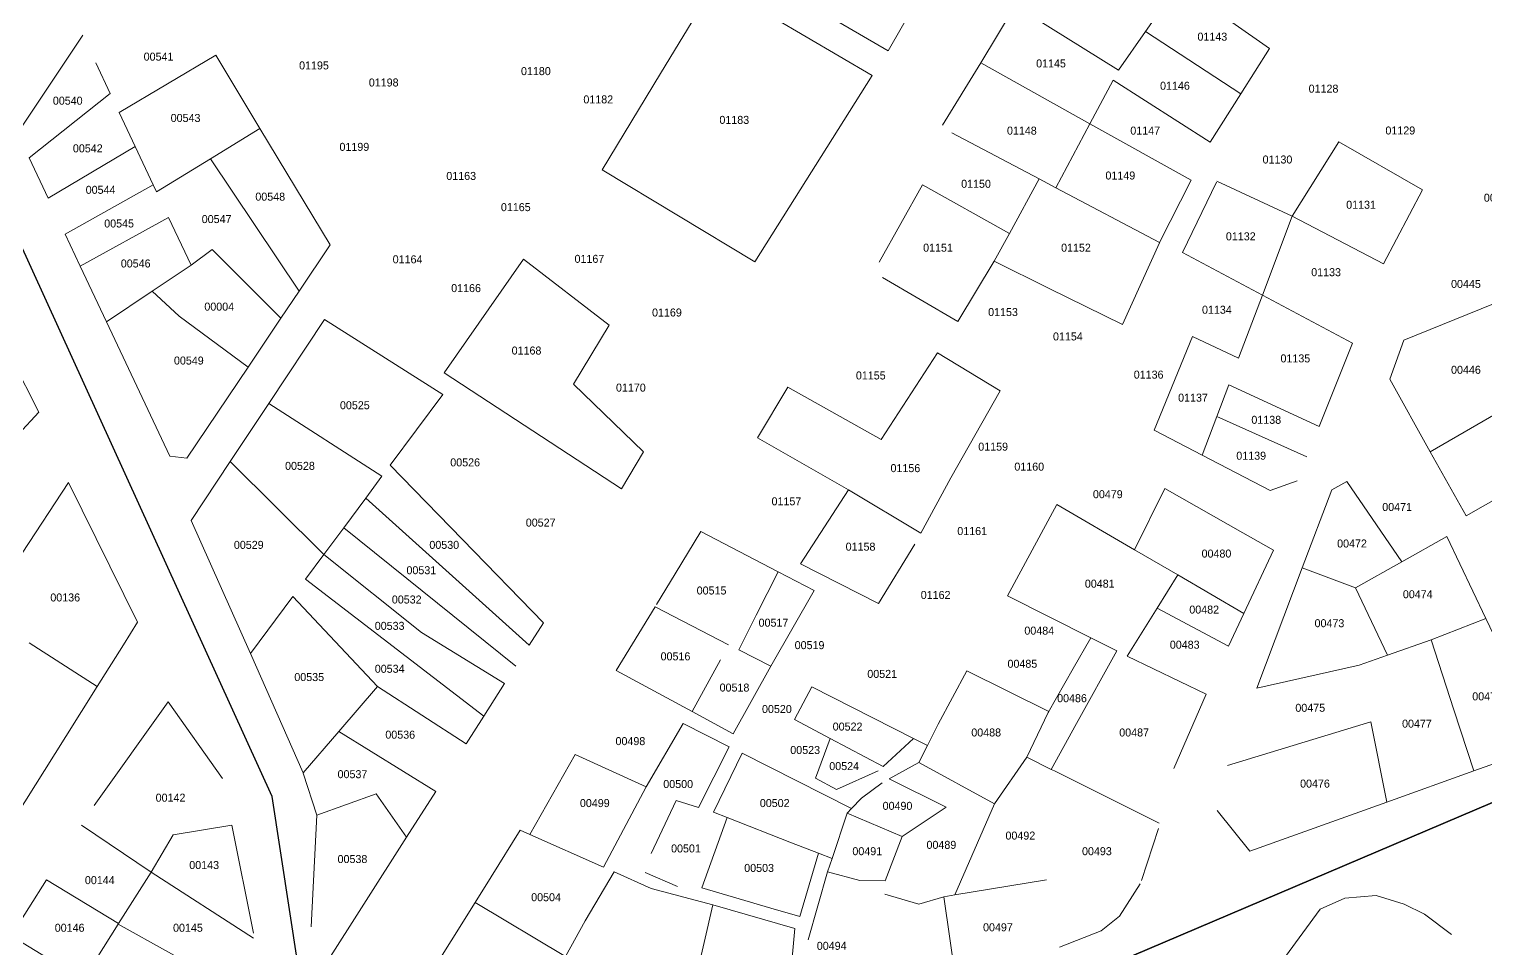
# Model space of a CAD drawing. Header units: metres. Extents: x 245232 to 248406, y 1633796 to 1637634.
# Drawn here: x 245958.2 to 246231.2, y 1634875.1 to 1635047.5 of the extents above; entities that cross this region are included whole.
import ezdxf
from ezdxf.enums import TextEntityAlignment as Align

# ---------------------------------------------------------------- set-up
doc = ezdxf.new("R2010")
doc.units = ezdxf.units.M
doc.header["$MEASUREMENT"] = 0
doc.layers.add('historique_numero_parcelle', color=7, linetype='Continuous')
doc.layers.add('limites_sections', color=7, linetype='Continuous')
doc.layers.add('LIMITES_PARCELLES', color=7, linetype='Continuous', lineweight=0, true_color=0xffffff)
doc.styles.add('Style-FANCY', font='FANCY.shx')

msp = doc.modelspace()

# ---------------------------------------------------------------- linework, layer by layer
at = {"layer": 'limites_parcelles'}
for p, q in [((246129.245, 1635061.132), (246119.19, 1635043.485)), ((246076.526, 1635039.201), (246086.776, 1635056.123)), ((246086.776, 1635056.123), (246116.227, 1635038.828)), ((246173.623, 1635055.868), (246190.678, 1635043.866)), ((246119.19, 1635043.485), (246105.33, 1635051.506)), ((246136.546, 1635041.238), (246143.034, 1635051.897)), ((246143.034, 1635051.897), (246162.376, 1635039.847)), ((246171.581, 1635052.96), (246167.436, 1635047.055)), ((245955.995, 1635028.033), (245968.247, 1635046.411)), ((246162.376, 1635039.847), (246167.436, 1635047.055)), ((246185.328, 1635035.422), (246167.436, 1635047.055)), ((245975.062, 1635031.912), (245993.167, 1635042.625)), ((245993.167, 1635042.625), (246001.443, 1635028.916)), ((246190.678, 1635043.866), (246185.328, 1635035.422)), ((245973.386, 1635035.478), (245970.693, 1635041.209)), ((246129.416, 1635029.525), (246136.546, 1635041.238)), ((246157.018, 1635029.795), (246136.546, 1635041.238)), ((246065.591, 1635021.148), (246076.526, 1635039.201)), ((246116.227, 1635038.828), (246094.214, 1635003.903)), ((246161.377, 1635037.973), (246157.018, 1635029.795)), ((246179.581, 1635026.35), (246161.377, 1635037.973)), ((245958.195, 1635023.372), (245973.386, 1635035.478)), ((246185.328, 1635035.422), (246179.581, 1635026.35)), ((245978.054, 1635025.546), (245975.062, 1635031.912)), ((246001.443, 1635028.916), (245992.178, 1635023.233)), ((246001.443, 1635028.916), (246008.142, 1635017.82)), ((246150.618, 1635017.788), (246157.018, 1635029.795)), ((246157.018, 1635029.795), (246175.975, 1635019.2)), ((246147.488, 1635019.444), (246131.12, 1635028.103)), ((246194.92, 1635012.463), (246203.674, 1635026.397)), ((246203.674, 1635026.397), (246219.384, 1635017.42)), ((245961.764, 1635015.812), (245958.195, 1635023.372)), ((245978.054, 1635025.546), (245961.764, 1635015.812)), ((245981.45, 1635018.323), (245978.054, 1635025.546)), ((245992.178, 1635023.233), (245982.059, 1635017.027)), ((245992.178, 1635023.233), (246008.805, 1634998.414)), ((246094.214, 1635003.903), (246065.591, 1635021.148)), ((245964.934, 1635009.095), (245981.45, 1635018.323)), ((245982.059, 1635017.027), (245981.45, 1635018.323)), ((246008.142, 1635017.82), (246014.627, 1635007.078)), ((246117.509, 1635003.807), (246125.631, 1635018.306)), ((246125.631, 1635018.306), (246141.93, 1635009.216)), ((246141.93, 1635009.216), (246147.488, 1635019.444)), ((246150.618, 1635017.788), (246147.488, 1635019.444)), ((246170.073, 1635007.496), (246150.618, 1635017.788)), ((246175.975, 1635019.2), (246170.073, 1635007.496)), ((246174.382, 1635005.678), (246180.745, 1635018.836)), ((246180.832, 1635018.994), (246194.92, 1635012.463)), ((246219.384, 1635017.42), (246212.063, 1635003.527)), ((246194.92, 1635012.463), (246189.356, 1634997.67)), ((246212.063, 1635003.527), (246194.92, 1635012.463)), ((245967.773, 1635003.081), (245984.327, 1635012.2)), ((245984.327, 1635012.2), (245988.531, 1635003.255)), ((245967.773, 1635003.081), (245964.934, 1635009.095)), ((246014.627, 1635007.078), (246008.805, 1634998.414)), ((246139.093, 1635003.996), (246141.93, 1635009.216)), ((246170.084, 1635007.49), (246163.115, 1634992.141)), ((246170.073, 1635007.496), (246170.084, 1635007.49)), ((245992.524, 1635006.22), (245988.531, 1635003.255)), ((246005.374, 1634993.308), (245992.524, 1635006.22)), ((246036.001, 1634983.068), (246050.869, 1635004.387)), ((246050.869, 1635004.387), (246066.917, 1634992.012)), ((246189.356, 1634997.67), (246174.382, 1635005.678)), ((245972.692, 1634992.66), (245967.773, 1635003.081)), ((245988.531, 1635003.255), (245981.242, 1634998.379)), ((246139.093, 1635003.996), (246132.28, 1634992.723)), ((246149.363, 1634998.928), (246139.093, 1635003.996)), ((246132.28, 1634992.723), (246118.144, 1635000.95)), ((246163.115, 1634992.141), (246149.363, 1634998.928)), ((245972.692, 1634992.66), (245981.242, 1634998.379)), ((245981.242, 1634998.379), (245986.282, 1634993.73)), ((246008.805, 1634998.414), (246005.374, 1634993.308)), ((246184.895, 1634985.812), (246189.356, 1634997.67)), ((246189.356, 1634997.67), (246206.225, 1634988.649)), ((246215.882, 1634989.202), (246232.646, 1634995.999)), ((245986.282, 1634993.73), (245999.236, 1634984.174)), ((246005.374, 1634993.308), (245999.236, 1634984.174)), ((245984.57, 1634967.496), (245972.692, 1634992.66)), ((246003.136, 1634977.37), (246013.569, 1634993.108)), ((246013.569, 1634993.108), (246035.72, 1634979.05)), ((246066.917, 1634992.012), (246060.246, 1634980.945)), ((246169.064, 1634972.335), (246176.258, 1634989.876)), ((246176.258, 1634989.876), (246184.895, 1634985.812)), ((246206.225, 1634988.649), (246199.961, 1634973.028)), ((246213.236, 1634981.9), (246215.882, 1634989.202)), ((245955.081, 1634985.443), (245959.978, 1634975.721)), ((246117.881, 1634970.559), (246128.461, 1634986.853)), ((246128.461, 1634986.853), (246140.175, 1634979.726)), ((245999.236, 1634984.174), (245987.745, 1634967.073)), ((246069.237, 1634961.358), (246036.001, 1634983.068)), ((246060.246, 1634980.945), (246073.321, 1634968.285)), ((246094.704, 1634970.879), (246100.392, 1634980.416)), ((246100.392, 1634980.416), (246117.881, 1634970.559)), ((246140.175, 1634979.726), (246130.972, 1634963.396)), ((246183.031, 1634980.856), (246180.793, 1634974.904)), ((246199.961, 1634973.028), (246183.031, 1634980.856)), ((246220.816, 1634968.295), (246213.236, 1634981.9)), ((245995.89, 1634966.441), (246003.136, 1634977.37)), ((246024.313, 1634963.691), (246003.136, 1634977.37)), ((246035.72, 1634979.05), (246025.842, 1634965.75)), ((246240.184, 1634979.514), (246220.816, 1634968.295)), ((245959.978, 1634975.721), (245947.009, 1634961.677)), ((246180.793, 1634974.904), (246178.068, 1634967.66)), ((246180.793, 1634974.904), (246197.692, 1634967.37)), ((246178.068, 1634967.66), (246169.064, 1634972.335)), ((246111.757, 1634961.128), (246094.704, 1634970.879)), ((245987.745, 1634967.073), (245984.57, 1634967.496)), ((245988.592, 1634955.431), (245995.89, 1634966.441)), ((246013.424, 1634949.03), (245995.89, 1634966.441)), ((246073.321, 1634968.285), (246069.237, 1634961.358)), ((246190.799, 1634961.05), (246178.068, 1634967.66)), ((246227.526, 1634956.25), (246220.816, 1634968.295)), ((246245.969, 1634966.865), (246227.526, 1634956.25)), ((246021.29, 1634959.622), (246024.313, 1634963.691)), ((246025.842, 1634965.75), (246039.388, 1634951.841)), ((246130.972, 1634963.396), (246125.313, 1634953.02)), ((245956.856, 1634949.296), (245965.545, 1634962.533)), ((245965.545, 1634962.533), (245978.509, 1634936.339)), ((246102.786, 1634947.311), (246111.757, 1634961.128)), ((246125.313, 1634953.02), (246111.757, 1634961.128)), ((246165.387, 1634949.932), (246171.07, 1634961.415)), ((246171.07, 1634961.415), (246185.667, 1634953.113)), ((246195.879, 1634962.85), (246190.799, 1634961.05)), ((246196.807, 1634946.515), (246202.335, 1634961.156)), ((246202.335, 1634961.156), (246205.193, 1634962.739)), ((246205.193, 1634962.739), (246215.46, 1634947.675)), ((246021.29, 1634959.622), (246017.151, 1634954.048)), ((246051.91, 1634932.025), (246021.29, 1634959.622)), ((246141.557, 1634941.266), (246150.826, 1634958.415)), ((246150.826, 1634958.415), (246165.387, 1634949.932)), ((245999.653, 1634930.488), (245988.592, 1634955.431)), ((246017.151, 1634954.048), (246013.424, 1634949.03)), ((246017.151, 1634954.048), (246049.386, 1634928.07)), ((246079.294, 1634945.413), (246084.119, 1634953.325)), ((246084.119, 1634953.325), (246098.571, 1634945.807)), ((246185.667, 1634953.113), (246191.434, 1634949.832)), ((246215.46, 1634947.675), (246223.9, 1634952.413)), ((246223.9, 1634952.413), (246231.23, 1634937.049)), ((246039.388, 1634951.841), (246054.592, 1634936.229)), ((246124.197, 1634950.974), (246117.371, 1634939.87)), ((246173.5, 1634945.206), (246165.387, 1634949.932)), ((246191.434, 1634949.832), (246185.884, 1634937.992)), ((246013.424, 1634949.03), (246010.01, 1634944.434)), ((246013.424, 1634949.03), (246031.711, 1634934.411)), ((246117.371, 1634939.87), (246102.786, 1634947.311)), ((246206.773, 1634942.798), (246215.46, 1634947.675)), ((246010.01, 1634944.434), (246043.404, 1634918.697)), ((246075.781, 1634939.651), (246079.294, 1634945.413)), ((246098.571, 1634945.807), (246094.486, 1634937.676)), ((246098.571, 1634945.807), (246105.32, 1634942.296)), ((246169.625, 1634938.991), (246173.5, 1634945.206)), ((246179.674, 1634941.609), (246173.5, 1634945.206)), ((246188.287, 1634923.945), (246196.807, 1634946.515)), ((246196.807, 1634946.515), (246206.773, 1634942.798)), ((246105.32, 1634942.296), (246097.184, 1634928.11)), ((246185.884, 1634937.992), (246179.674, 1634941.609)), ((246212.809, 1634930.175), (246206.773, 1634942.798)), ((245999.653, 1634930.488), (246007.591, 1634941.177)), ((246007.591, 1634941.177), (246023.456, 1634924.251)), ((246068.244, 1634927.29), (246075.522, 1634939.226)), ((246075.522, 1634939.226), (246089.298, 1634932.096)), ((246157.181, 1634933.424), (246141.557, 1634941.266)), ((246169.625, 1634938.991), (246164.017, 1634929.992)), ((246183.011, 1634931.862), (246169.625, 1634938.991)), ((245978.509, 1634936.339), (245975.863, 1634932.119)), ((246054.592, 1634936.229), (246051.91, 1634932.025)), ((246094.486, 1634937.676), (246091.203, 1634931.143)), ((246185.884, 1634937.992), (246183.011, 1634931.862)), ((246220.955, 1634933.061), (246231.23, 1634937.049)), ((246231.23, 1634937.049), (246237.408, 1634924.1)), ((246031.711, 1634934.411), (246047.318, 1634924.83)), ((246153.886, 1634927.635), (246157.181, 1634933.424)), ((246157.181, 1634933.424), (246162.071, 1634930.969)), ((245958.186, 1634932.454), (245970.941, 1634924.268)), ((245975.863, 1634932.119), (245970.941, 1634924.268)), ((246009.573, 1634908.116), (245999.653, 1634930.488)), ((246091.203, 1634931.143), (246097.184, 1634928.11)), ((246162.071, 1634930.969), (246154.518, 1634917.324)), ((246212.809, 1634930.175), (246220.955, 1634933.061)), ((246225.249, 1634919.881), (246220.955, 1634933.061)), ((246082.451, 1634919.603), (246087.752, 1634929.274)), ((246097.184, 1634928.11), (246090.15, 1634915.438)), ((246164.017, 1634929.992), (246178.78, 1634922.846)), ((246207.514, 1634928.299), (246188.287, 1634923.945)), ((246212.809, 1634930.175), (246207.514, 1634928.299)), ((246082.451, 1634919.603), (246068.244, 1634927.29)), ((246128.569, 1634917.235), (246133.975, 1634927.238)), ((246133.975, 1634927.238), (246149.306, 1634919.62)), ((246149.213, 1634919.427), (246153.886, 1634927.635)), ((245970.941, 1634924.268), (245965.089, 1634914.935)), ((246023.456, 1634924.251), (246016.237, 1634915.86)), ((246040.125, 1634913.557), (246023.456, 1634924.251)), ((246047.318, 1634924.83), (246043.404, 1634918.697)), ((246101.619, 1634918.07), (246104.91, 1634924.192)), ((246104.91, 1634924.192), (246123.925, 1634914.549)), ((246178.78, 1634922.846), (246172.766, 1634908.919)), ((245970.351, 1634901.988), (245984.229, 1634921.397)), ((245984.229, 1634921.397), (245994.429, 1634907.015)), ((246090.15, 1634915.438), (246082.451, 1634919.603)), ((246149.306, 1634919.62), (246149.213, 1634919.427)), ((246228.971, 1634908.456), (246225.249, 1634919.881)), ((246043.404, 1634918.697), (246040.125, 1634913.557)), ((246073.855, 1634905.485), (246080.804, 1634917.342)), ((246080.804, 1634917.342), (246089.408, 1634912.995)), ((246108.359, 1634914.505), (246101.619, 1634918.07)), ((246126.558, 1634913.214), (246128.569, 1634917.235)), ((246145.178, 1634911.048), (246149.213, 1634919.427)), ((246154.518, 1634917.324), (246149.773, 1634908.75)), ((246182.821, 1634909.469), (246209.654, 1634917.636)), ((246209.654, 1634917.636), (246212.669, 1634902.619)), ((245965.089, 1634914.935), (245955.377, 1634899.445)), ((246016.237, 1634915.86), (246009.573, 1634908.116)), ((246016.237, 1634915.86), (246034.402, 1634904.589)), ((246105.553, 1634907.104), (246108.359, 1634914.505)), ((246118.242, 1634909.278), (246108.359, 1634914.505)), ((246123.925, 1634914.549), (246118.242, 1634909.278)), ((246123.925, 1634914.549), (246126.558, 1634913.214)), ((246052.025, 1634896.552), (246060.533, 1634911.542)), ((246060.533, 1634911.542), (246073.855, 1634905.485)), ((246089.408, 1634912.995), (246083.648, 1634901.604)), ((246086.441, 1634900.716), (246091.827, 1634911.773)), ((246091.827, 1634911.773), (246112.354, 1634901.403)), ((246124.971, 1634910.039), (246126.558, 1634913.214)), ((246242.552, 1634913.32), (246228.971, 1634908.456)), ((246119.41, 1634906.959), (246124.971, 1634910.039)), ((246139.146, 1634902.264), (246124.971, 1634910.039)), ((246145.178, 1634911.048), (246139.146, 1634902.264)), ((246149.773, 1634908.75), (246145.178, 1634911.048)), ((246150.362, 1634908.456), (246149.773, 1634908.75)), ((246009.573, 1634908.116), (246009.527, 1634908.062)), ((246009.527, 1634908.062), (246012.087, 1634900.186)), ((246109.519, 1634904.959), (246105.553, 1634907.104)), ((246117.351, 1634908.451), (246109.519, 1634904.959)), ((246114.176, 1634903.371), (246118.091, 1634906.229)), ((246130.071, 1634901.653), (246119.41, 1634906.959)), ((246169.977, 1634898.672), (246150.362, 1634908.456)), ((246228.971, 1634908.456), (246212.669, 1634902.619)), ((246012.087, 1634900.186), (246023.245, 1634904.142)), ((246023.245, 1634904.142), (246028.938, 1634896.027)), ((246034.402, 1634904.589), (246028.938, 1634896.027)), ((246073.855, 1634905.485), (246065.856, 1634890.411)), ((246112.354, 1634901.403), (246114.176, 1634903.371)), ((246079.456, 1634902.938), (246074.805, 1634892.999)), ((246083.648, 1634901.604), (246079.456, 1634902.938)), ((246089.001, 1634899.718), (246086.441, 1634900.716)), ((246108.696, 1634892.038), (246111.53, 1634900.514)), ((246111.53, 1634900.514), (246112.354, 1634901.403)), ((246121.816, 1634896.149), (246111.53, 1634900.514)), ((246121.816, 1634896.149), (246130.071, 1634901.653)), ((246139.146, 1634902.264), (246131.719, 1634885.199)), ((246186.989, 1634893.423), (246180.851, 1634901.043)), ((246212.669, 1634902.619), (246186.989, 1634893.423)), ((245981.043, 1634889.477), (245967.986, 1634898.268)), ((245985.171, 1634896.462), (245996.184, 1634898.28)), ((245996.184, 1634898.28), (246000.249, 1634878.043)), ((246011.029, 1634879.231), (246012.087, 1634900.186)), ((246084.281, 1634886.557), (246089.001, 1634899.718)), ((246101.111, 1634894.995), (246089.001, 1634899.718)), ((246169.844, 1634897.656), (246166.665, 1634887.92)), ((245981.043, 1634889.477), (245985.171, 1634896.462)), ((246028.938, 1634896.027), (246013.357, 1634871.611)), ((246044.784, 1634888.593), (246050.252, 1634897.339)), ((246050.252, 1634897.339), (246052.025, 1634896.552)), ((246065.856, 1634890.411), (246052.025, 1634896.552)), ((246106.143, 1634893.033), (246101.111, 1634894.995)), ((246118.667, 1634887.857), (246121.816, 1634896.149)), ((246106.143, 1634893.033), (246102.64, 1634881.146)), ((246108.696, 1634892.038), (246106.143, 1634893.033)), ((245974.968, 1634879.832), (245981.043, 1634889.477)), ((246000.274, 1634877.078), (245981.043, 1634889.477)), ((246067.835, 1634889.532), (246062.433, 1634880.36)), ((246074.81, 1634886.437), (246067.835, 1634889.532)), ((246104.227, 1634876.807), (246107.862, 1634889.543)), ((246107.862, 1634889.543), (246108.696, 1634892.038)), ((246107.862, 1634889.543), (246113.904, 1634887.937)), ((245954.819, 1634877.565), (245961.462, 1634888.009)), ((245961.462, 1634888.009), (245974.968, 1634879.832)), ((246041.773, 1634883.776), (246044.784, 1634888.593)), ((246079.733, 1634886.79), (246073.641, 1634889.401)), ((246113.904, 1634887.937), (246118.667, 1634887.857)), ((246131.719, 1634885.199), (246148.9, 1634888.036)), ((246166.457, 1634887.284), (246162.541, 1634881.252)), ((246086.341, 1634883.369), (246074.81, 1634886.437)), ((246097.188, 1634882.753), (246084.281, 1634886.557)), ((246118.587, 1634885.317), (246124.971, 1634883.474)), ((246124.971, 1634883.474), (246129.615, 1634884.852)), ((246129.615, 1634884.852), (246131.719, 1634885.199)), ((246132.379, 1634865.8), (246129.615, 1634884.852)), ((246200.208, 1634882.548), (246204.812, 1634884.612)), ((246204.812, 1634884.612), (246210.685, 1634885.088)), ((246210.685, 1634885.088), (246215.924, 1634883.501)), ((246037.285, 1634876.598), (246041.773, 1634883.776)), ((246058.746, 1634873.646), (246041.773, 1634883.776)), ((246082.002, 1634864.53), (246086.341, 1634883.369)), ((246086.341, 1634883.369), (246101.687, 1634878.924)), ((246102.64, 1634881.146), (246097.188, 1634882.753)), ((246162.541, 1634881.252), (246159.155, 1634878.5)), ((246182.531, 1634858.496), (246200.208, 1634882.548)), ((246215.924, 1634883.501), (246219.734, 1634881.596)), ((246219.734, 1634881.596), (246224.814, 1634877.786)), ((245968.343, 1634869.316), (245974.907, 1634879.736)), ((245974.907, 1634879.736), (246000.567, 1634865.469)), ((246062.433, 1634880.36), (246058.746, 1634873.646)), ((246101.687, 1634878.924), (246100.67, 1634867.457)), ((245954.819, 1634877.565), (245968.343, 1634869.316)), ((246031.887, 1634867.964), (246037.285, 1634876.598)), ((246159.155, 1634878.5), (246151.323, 1634875.431))]:
    msp.add_line(p, q, dxfattribs=at)
at = {"layer": 'limites_sections', "flags": 128}
for points in [[(246011.802, 1634851.075), (246003.757, 1634903.681), (245876.166, 1635183.709), (245912.36, 1635240.445), (245993.803, 1635359.213), (246015.039, 1635394.607), (246192.559, 1635664.461), (246208.147, 1635671.811), (246232.762, 1635710.906)], [(246991.766, 1634872.64), (246784.729, 1634903.067), (246643.177, 1634926.218), (246475.166, 1634954), (246278.712, 1634922.249), (246090.858, 1634842.213)], [(246090.858, 1634842.213), (246278.712, 1634922.249), (246475.166, 1634954), (246643.177, 1634926.218), (246784.729, 1634903.067), (246991.766, 1634872.64)]]:
    msp.add_lwpolyline(points, dxfattribs=at)

# ---------------------------------------------------------------- texts
at = {"layer": 'historique_numero_parcelle', "style": 'Style-FANCY'}
for s, p in [('01143', (246179.964, 1635046.116)), ('00541', (245982.447, 1635042.369)), ('01195', (246011.58, 1635040.725)), ('01180', (246053.171, 1635039.656)), ('01145', (246149.73, 1635041.099)), ('01198', (246024.648, 1635037.524)), ('01146', (246172.957, 1635036.912)), ('01128', (246200.808, 1635036.367)), ('00540', (245965.424, 1635034.113)), ('01182', (246064.868, 1635034.352)), ('00543', (245987.512, 1635030.873)), ('01183', (246090.363, 1635030.511)), ('01148', (246144.263, 1635028.499)), ('01147', (246167.383, 1635028.499)), ('01129', (246215.201, 1635028.525)), ('01199', (246019.147, 1635025.456)), ('00542', (245969.183, 1635025.177)), ('01130', (246192.173, 1635023.084)), ('01163', (246039.174, 1635020.005)), ('01149', (246162.722, 1635020.085)), ('00544', (245971.582, 1635017.401)), ('01150', (246135.673, 1635018.531)), ('00548', (246003.383, 1635016.12)), ('01131', (246207.845, 1635014.602)), ('00442', (246233.644, 1635015.919)), ('00547', (245993.331, 1635011.914)), ('01165', (246049.408, 1635014.153)), ('00545', (245975.055, 1635011.091)), ('01151', (246128.545, 1635006.551)), ('01152', (246154.406, 1635006.551)), ('01132', (246185.296, 1635008.681)), ('00546', (245978.162, 1635003.592)), ('01164', (246029.122, 1635004.368)), ('01167', (246063.207, 1635004.459)), ('01133', (246201.288, 1635001.96)), ('01166', (246040.087, 1634998.972)), ('00445', (246227.498, 1634999.749)), ('00004', (245993.824, 1634995.502)), ('01169', (246077.737, 1634994.4)), ('01153', (246140.733, 1634994.486)), ('01134', (246180.819, 1634994.918)), ('01154', (246152.887, 1634989.913)), ('01168', (246051.419, 1634987.267)), ('00549', (245988.122, 1634985.394)), ('01135', (246195.531, 1634985.796)), ('01155', (246115.946, 1634982.598)), ('01136', (246168.025, 1634982.755)), ('00446', (246227.498, 1634983.654)), ('01170', (246070.975, 1634980.317)), ('00525', (246019.241, 1634977.012)), ('01137', (246176.341, 1634978.435)), ('01138', (246190.074, 1634974.28)), ('01159', (246138.883, 1634969.246)), ('00528', (246008.951, 1634965.649)), ('00526', (246039.92, 1634966.299)), ('01156', (246122.434, 1634965.222)), ('01160', (246145.645, 1634965.497)), ('01139', (246187.248, 1634967.55)), ('00479', (246160.373, 1634960.335)), ('01157', (246100.137, 1634959.004)), ('00471', (246214.605, 1634957.939)), ('00527', (246054.071, 1634955.012)), ('01161', (246134.953, 1634953.426)), ('00529', (245999.356, 1634950.835)), ('00530', (246036, 1634950.835)), ('01158', (246114.027, 1634950.499)), ('00480', (246180.738, 1634949.205)), ('00472', (246206.146, 1634951.093)), ('00531', (246031.705, 1634946.079)), ('00481', (246158.859, 1634943.561)), ('00136', (245964.953, 1634940.978)), ('00532', (246028.964, 1634940.593)), ('00515', (246086.103, 1634942.282)), ('01162', (246128.1, 1634941.446)), ('00474', (246218.469, 1634941.583)), ('00482', (246178.441, 1634938.701)), ('00533', (246025.765, 1634935.654)), ('00517', (246097.708, 1634936.246)), ('00473', (246201.916, 1634936.148)), ('00484', (246147.524, 1634934.755)), ('00516', (246079.341, 1634929.936)), ('00519', (246104.471, 1634932.04)), ('00483', (246174.785, 1634932.117)), ('00534', (246025.765, 1634927.607)), ('00485', (246144.361, 1634928.544)), ('00535', (246010.687, 1634926.052)), ('00521', (246118.087, 1634926.644)), ('00518', (246090.398, 1634924.084)), ('00486', (246153.662, 1634922.09)), ('00478', (246231.475, 1634922.434)), ('00520', (246098.348, 1634920.06)), ('00475', (246198.316, 1634920.292)), ('00522', (246111.598, 1634916.768)), ('00477', (246218.316, 1634917.313)), ('00536', (246027.747, 1634915.25)), ('00498', (246070.888, 1634914.041)), ('00488', (246137.578, 1634915.662)), ('00487', (246165.306, 1634915.662)), ('00523', (246103.648, 1634912.378)), ('00537', (246018.792, 1634907.843)), ('00524', (246110.959, 1634909.361)), ('00500', (246079.844, 1634905.994)), ('00476', (246199.204, 1634906.078)), ('00142', (245984.693, 1634903.435)), ('00499', (246064.218, 1634902.428)), ('00502', (246097.938, 1634902.428)), ('00490', (246120.953, 1634901.909)), ('00489', (246129.178, 1634894.593)), ('00492', (246143.982, 1634896.331)), ('00538', (246018.792, 1634891.931)), ('00501', (246081.306, 1634893.923)), ('00491', (246115.288, 1634893.405)), ('00493', (246158.329, 1634893.405)), ('00143', (245990.997, 1634890.808)), ('00503', (246095.013, 1634890.265)), ('00144', (245971.433, 1634887.978)), ('00504', (246055.079, 1634884.778)), ('00146', (245965.781, 1634879.051)), ('00145', (245987.954, 1634879.051)), ('00497', (246139.778, 1634879.139)), ('00494', (246108.617, 1634875.664))]:
    msp.add_text(s, height=1.5, dxfattribs=at).set_placement(p, align=Align.MIDDLE_CENTER)

doc.saveas('drawing.dxf')
